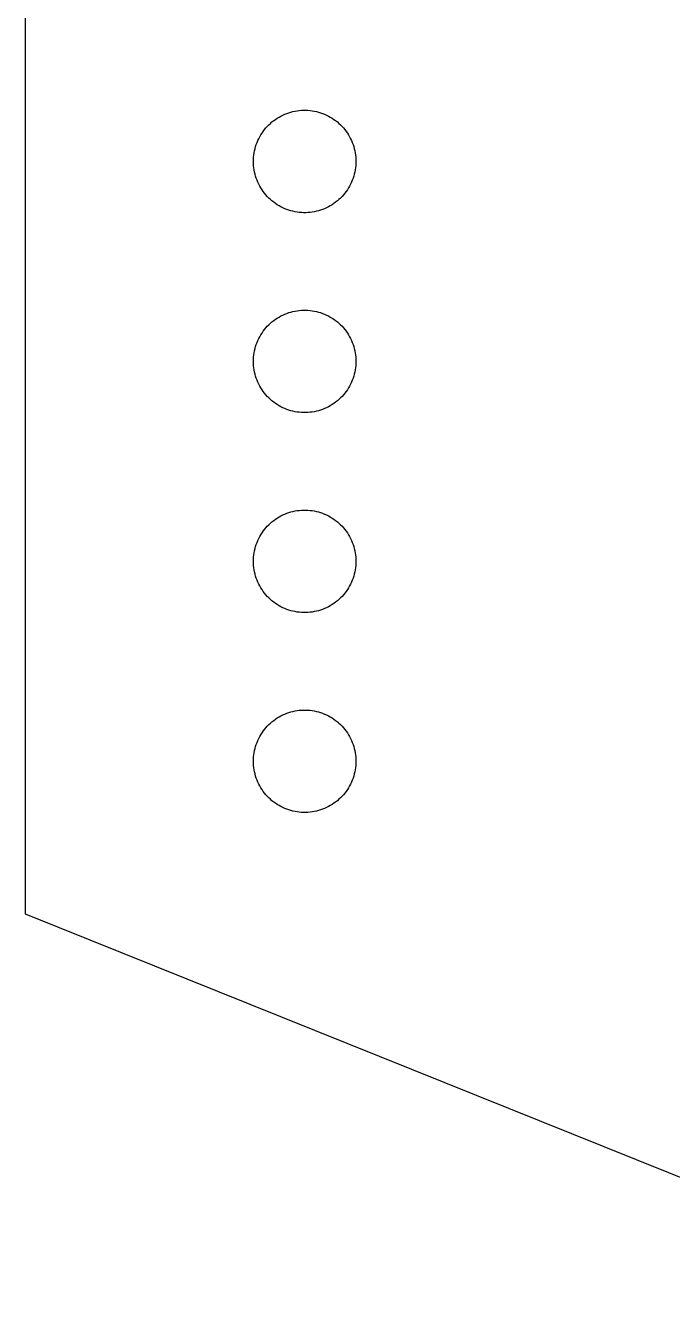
# Model space of a CAD drawing. Header units: metres. Extents: x -207 to 207, y -113 to 113.
# Drawn here: x -207.2 to -181.3, y -53.2 to -2.6 of the extents above; entities that cross this region are included whole.
import ezdxf

# ---------------------------------------------------------------- set-up
doc = ezdxf.new("R2010")
doc.units = ezdxf.units.M

msp = doc.modelspace()

# ---------------------------------------------------------------- linework, layer by layer
for p, q in [((-207.175, 38.1), (-207.175, -38.1)), ((-196.794, -6.11009), (-196.714, -6.07831)), ((-196.714, -6.07831), (-196.633, -6.05002)), ((-196.633, -6.05002), (-196.551, -6.02521)), ((-196.551, -6.02521), (-196.468, -6.0039)), ((-196.468, -6.0039), (-196.384, -5.98607)), ((-196.384, -5.98607), (-196.299, -5.97173)), ((-196.299, -5.97173), (-196.214, -5.96088)), ((-196.214, -5.96088), (-196.129, -5.9539)), ((-196.129, -5.9539), (-196.043, -5.95041)), ((-196.043, -5.95041), (-195.957, -5.95041)), ((-195.957, -5.95041), (-195.871, -5.9539)), ((-195.871, -5.9539), (-195.786, -5.96088)), ((-195.786, -5.96088), (-195.7, -5.97173)), ((-195.7, -5.97173), (-195.616, -5.98607)), ((-195.616, -5.98607), (-195.532, -6.0039)), ((-195.532, -6.0039), (-195.449, -6.02521)), ((-195.449, -6.02521), (-195.366, -6.05002)), ((-195.366, -6.05002), (-195.285, -6.07831)), ((-195.285, -6.07831), (-195.206, -6.11009)), ((-197.494, -6.5965), (-197.434, -6.53526)), ((-197.434, -6.53526), (-197.372, -6.47635)), ((-197.372, -6.47635), (-197.307, -6.42015)), ((-197.307, -6.42015), (-197.24, -6.36705)), ((-197.24, -6.36705), (-197.17, -6.31628)), ((-197.17, -6.31628), (-197.098, -6.269)), ((-197.098, -6.269), (-197.025, -6.22443)), ((-197.025, -6.22443), (-196.95, -6.18296)), ((-196.95, -6.18296), (-196.873, -6.14497)), ((-196.873, -6.14497), (-196.794, -6.11009)), ((-195.206, -6.11009), (-195.127, -6.14497)), ((-195.127, -6.14497), (-195.05, -6.18296)), ((-195.05, -6.18296), (-194.975, -6.22443)), ((-194.975, -6.22443), (-194.901, -6.269)), ((-194.901, -6.269), (-194.83, -6.31628)), ((-194.83, -6.31628), (-194.761, -6.36705)), ((-194.761, -6.36705), (-194.693, -6.42015)), ((-194.693, -6.42015), (-194.628, -6.47635)), ((-194.628, -6.47635), (-194.566, -6.53526)), ((-194.566, -6.53526), (-194.506, -6.5965)), ((-197.873, -7.16584), (-197.836, -7.08833)), ((-197.836, -7.08833), (-197.796, -7.01236)), ((-197.796, -7.01236), (-197.753, -6.93795)), ((-197.753, -6.93795), (-197.707, -6.86547)), ((-197.707, -6.86547), (-197.658, -6.79493)), ((-197.658, -6.79493), (-197.607, -6.72633)), ((-197.607, -6.72633), (-197.552, -6.66045)), ((-197.552, -6.66045), (-197.494, -6.5965)), ((-194.506, -6.5965), (-194.448, -6.66045)), ((-194.448, -6.66045), (-194.393, -6.72633)), ((-194.393, -6.72633), (-194.341, -6.79493)), ((-194.341, -6.79493), (-194.292, -6.86547)), ((-194.292, -6.86547), (-194.246, -6.93795)), ((-194.246, -6.93795), (-194.204, -7.01236)), ((-194.204, -7.01236), (-194.164, -7.08833)), ((-194.164, -7.08833), (-194.127, -7.16584)), ((-198.021, -7.65806), (-198.005, -7.57357)), ((-198.005, -7.57357), (-197.986, -7.48985)), ((-197.986, -7.48985), (-197.962, -7.4073)), ((-197.962, -7.4073), (-197.936, -7.32552)), ((-197.936, -7.32552), (-197.906, -7.24529)), ((-197.906, -7.24529), (-197.873, -7.16584)), ((-194.127, -7.16584), (-194.094, -7.24529)), ((-194.094, -7.24529), (-194.064, -7.32552)), ((-194.064, -7.32552), (-194.037, -7.4073)), ((-194.037, -7.4073), (-194.014, -7.48985)), ((-194.014, -7.48985), (-193.995, -7.57357)), ((-193.995, -7.57357), (-193.978, -7.65806)), ((-198.05, -7.9999), (-198.048, -7.91386)), ((-198.048, -8.08555), (-198.05, -7.9999)), ((-198.048, -7.91386), (-198.043, -7.8282)), ((-198.043, -8.17121), (-198.048, -8.08555)), ((-198.043, -7.8282), (-198.034, -7.74294)), ((-198.034, -7.74294), (-198.021, -7.65806)), ((-193.978, -7.65806), (-193.966, -7.74294)), ((-193.966, -7.74294), (-193.957, -7.8282)), ((-193.957, -7.8282), (-193.952, -7.91386)), ((-193.952, -8.08555), (-193.957, -8.17121)), ((-193.952, -7.91386), (-193.95, -7.9999)), ((-193.95, -7.9999), (-193.952, -8.08555)), ((-198.034, -8.25686), (-198.043, -8.17121)), ((-198.021, -8.34174), (-198.034, -8.25686)), ((-198.005, -8.42584), (-198.021, -8.34174)), ((-197.986, -8.50956), (-198.005, -8.42584)), ((-197.962, -8.5925), (-197.986, -8.50956)), ((-197.936, -8.67389), (-197.962, -8.5925)), ((-194.037, -8.5925), (-194.064, -8.67389)), ((-194.014, -8.50956), (-194.037, -8.5925)), ((-193.995, -8.42584), (-194.014, -8.50956)), ((-193.978, -8.34174), (-193.995, -8.42584)), ((-193.966, -8.25686), (-193.978, -8.34174)), ((-193.957, -8.17121), (-193.966, -8.25686)), ((-197.906, -8.7545), (-197.936, -8.67389)), ((-197.873, -8.83357), (-197.906, -8.7545)), ((-197.836, -8.91147), (-197.873, -8.83357)), ((-197.796, -8.98744), (-197.836, -8.91147)), ((-197.753, -9.06185), (-197.796, -8.98744)), ((-197.707, -9.13433), (-197.753, -9.06185)), ((-194.246, -9.06185), (-194.292, -9.13433)), ((-194.204, -8.98744), (-194.246, -9.06185)), ((-194.164, -8.91147), (-194.204, -8.98744)), ((-194.127, -8.83357), (-194.164, -8.91147)), ((-194.094, -8.7545), (-194.127, -8.83357)), ((-194.064, -8.67389), (-194.094, -8.7545)), ((-197.658, -9.20486), (-197.707, -9.13433)), ((-197.607, -9.27308), (-197.658, -9.20486)), ((-197.552, -9.33935), (-197.607, -9.27308)), ((-197.494, -9.4033), (-197.552, -9.33935)), ((-197.434, -9.46454), (-197.494, -9.4033)), ((-197.372, -9.52345), (-197.434, -9.46454)), ((-197.307, -9.57926), (-197.372, -9.52345)), ((-197.24, -9.63275), (-197.307, -9.57926)), ((-194.693, -9.57926), (-194.761, -9.63275)), ((-194.628, -9.52345), (-194.693, -9.57926)), ((-194.566, -9.46454), (-194.628, -9.52345)), ((-194.506, -9.4033), (-194.566, -9.46454)), ((-194.448, -9.33935), (-194.506, -9.4033)), ((-194.393, -9.27308), (-194.448, -9.33935)), ((-194.341, -9.20486), (-194.393, -9.27308)), ((-194.292, -9.13433), (-194.341, -9.20486)), ((-197.17, -9.68313), (-197.24, -9.63275)), ((-197.098, -9.7308), (-197.17, -9.68313)), ((-197.025, -9.77498), (-197.098, -9.7308)), ((-196.95, -9.81646), (-197.025, -9.77498)), ((-196.873, -9.85482), (-196.95, -9.81646)), ((-196.794, -9.88971), (-196.873, -9.85482)), ((-196.714, -9.9211), (-196.794, -9.88971)), ((-196.633, -9.94939), (-196.714, -9.9211)), ((-196.551, -9.9742), (-196.633, -9.94939)), ((-196.468, -9.99551), (-196.551, -9.9742)), ((-196.384, -10.0133), (-196.468, -9.99551)), ((-196.299, -10.0277), (-196.384, -10.0133)), ((-196.214, -10.0385), (-196.299, -10.0277)), ((-196.129, -10.0459), (-196.214, -10.0385)), ((-196.043, -10.0494), (-196.129, -10.0459)), ((-195.957, -10.0494), (-196.043, -10.0494)), ((-195.871, -10.0459), (-195.957, -10.0494)), ((-195.786, -10.0385), (-195.871, -10.0459)), ((-195.7, -10.0277), (-195.786, -10.0385)), ((-195.616, -10.0133), (-195.7, -10.0277)), ((-195.532, -9.99551), (-195.616, -10.0133)), ((-195.449, -9.9742), (-195.532, -9.99551)), ((-195.366, -9.94939), (-195.449, -9.9742)), ((-195.285, -9.9211), (-195.366, -9.94939)), ((-195.206, -9.88971), (-195.285, -9.9211)), ((-195.127, -9.85482), (-195.206, -9.88971)), ((-195.05, -9.81646), (-195.127, -9.85482)), ((-194.975, -9.77498), (-195.05, -9.81646)), ((-194.901, -9.7308), (-194.975, -9.77498)), ((-194.83, -9.68313), (-194.901, -9.7308)), ((-194.761, -9.63275), (-194.83, -9.68313)), ((-197.025, -14.2243), (-196.95, -14.1832)), ((-196.95, -14.1832), (-196.873, -14.1449)), ((-196.873, -14.1449), (-196.794, -14.11)), ((-196.794, -14.11), (-196.714, -14.0782)), ((-196.714, -14.0782), (-196.633, -14.0503)), ((-196.633, -14.0503), (-196.551, -14.0255)), ((-196.551, -14.0255), (-196.468, -14.0038)), ((-196.468, -14.0038), (-196.384, -13.986)), ((-196.384, -13.986), (-196.299, -13.9716)), ((-196.299, -13.9716), (-196.214, -13.9612)), ((-196.214, -13.9612), (-196.129, -13.9538)), ((-196.129, -13.9538), (-196.043, -13.9503)), ((-196.043, -13.9503), (-195.957, -13.9503)), ((-195.957, -13.9503), (-195.871, -13.9538)), ((-195.871, -13.9538), (-195.786, -13.9612)), ((-195.786, -13.9612), (-195.7, -13.9716)), ((-195.7, -13.9716), (-195.616, -13.986)), ((-195.616, -13.986), (-195.532, -14.0038)), ((-195.532, -14.0038), (-195.449, -14.0255)), ((-195.449, -14.0255), (-195.366, -14.0503)), ((-195.366, -14.0503), (-195.285, -14.0782)), ((-195.285, -14.0782), (-195.206, -14.11)), ((-195.206, -14.11), (-195.127, -14.1449)), ((-195.127, -14.1449), (-195.05, -14.1832)), ((-195.05, -14.1832), (-194.975, -14.2243)), ((-197.607, -14.7266), (-197.552, -14.6603)), ((-197.552, -14.6603), (-197.494, -14.5964)), ((-197.494, -14.5964), (-197.434, -14.5352)), ((-197.434, -14.5352), (-197.372, -14.4762)), ((-197.372, -14.4762), (-197.307, -14.4204)), ((-197.307, -14.4204), (-197.24, -14.367)), ((-197.24, -14.367), (-197.17, -14.3166)), ((-197.17, -14.3166), (-197.098, -14.2689)), ((-197.098, -14.2689), (-197.025, -14.2243)), ((-194.975, -14.2243), (-194.901, -14.2689)), ((-194.901, -14.2689), (-194.83, -14.3166)), ((-194.83, -14.3166), (-194.761, -14.367)), ((-194.761, -14.367), (-194.693, -14.4204)), ((-194.693, -14.4204), (-194.628, -14.4762)), ((-194.628, -14.4762), (-194.566, -14.5352)), ((-194.566, -14.5352), (-194.506, -14.5964)), ((-194.506, -14.5964), (-194.448, -14.6603)), ((-194.448, -14.6603), (-194.393, -14.7266)), ((-197.906, -15.2452), (-197.873, -15.1661)), ((-197.873, -15.1661), (-197.836, -15.0882)), ((-197.836, -15.0882), (-197.796, -15.0123)), ((-197.796, -15.0123), (-197.753, -14.9378)), ((-197.753, -14.9378), (-197.707, -14.8654)), ((-197.707, -14.8654), (-197.658, -14.7948)), ((-197.658, -14.7948), (-197.607, -14.7266)), ((-194.393, -14.7266), (-194.341, -14.7948)), ((-194.341, -14.7948), (-194.292, -14.8654)), ((-194.292, -14.8654), (-194.246, -14.9378)), ((-194.246, -14.9378), (-194.204, -15.0123)), ((-194.204, -15.0123), (-194.164, -15.0882)), ((-194.164, -15.0882), (-194.127, -15.1661)), ((-194.127, -15.1661), (-194.094, -15.2452)), ((-198.034, -15.7428), (-198.021, -15.658)), ((-198.021, -15.658), (-198.005, -15.5735)), ((-198.005, -15.5735), (-197.986, -15.4901)), ((-197.986, -15.4901), (-197.962, -15.4072)), ((-197.962, -15.4072), (-197.936, -15.3258)), ((-197.936, -15.3258), (-197.906, -15.2452)), ((-194.094, -15.2452), (-194.064, -15.3258)), ((-194.064, -15.3258), (-194.037, -15.4072)), ((-194.037, -15.4072), (-194.014, -15.4901)), ((-194.014, -15.4901), (-193.995, -15.5735)), ((-193.995, -15.5735), (-193.978, -15.658)), ((-193.978, -15.658), (-193.966, -15.7428)), ((-198.05, -15.9998), (-198.048, -15.9141)), ((-198.048, -16.0858), (-198.05, -15.9998)), ((-198.048, -15.9141), (-198.043, -15.8281)), ((-198.043, -16.1715), (-198.048, -16.0858)), ((-198.043, -15.8281), (-198.034, -15.7428)), ((-198.034, -16.2568), (-198.043, -16.1715)), ((-193.966, -15.7428), (-193.957, -15.8281)), ((-193.957, -16.1715), (-193.966, -16.2568)), ((-193.957, -15.8281), (-193.952, -15.9141)), ((-193.952, -16.0858), (-193.957, -16.1715)), ((-193.952, -15.9141), (-193.95, -15.9998)), ((-193.95, -15.9998), (-193.952, -16.0858)), ((-198.021, -16.3416), (-198.034, -16.2568)), ((-198.005, -16.4261), (-198.021, -16.3416)), ((-197.986, -16.5095), (-198.005, -16.4261)), ((-197.962, -16.5924), (-197.986, -16.5095)), ((-197.936, -16.6742), (-197.962, -16.5924)), ((-197.906, -16.7544), (-197.936, -16.6742)), ((-194.064, -16.6742), (-194.094, -16.7544)), ((-194.037, -16.5924), (-194.064, -16.6742)), ((-194.014, -16.5095), (-194.037, -16.5924)), ((-193.995, -16.4261), (-194.014, -16.5095)), ((-193.978, -16.3416), (-193.995, -16.4261)), ((-193.966, -16.2568), (-193.978, -16.3416)), ((-197.873, -16.8335), (-197.906, -16.7544)), ((-197.836, -16.9114), (-197.873, -16.8335)), ((-197.796, -16.9873), (-197.836, -16.9114)), ((-197.753, -17.0617), (-197.796, -16.9873)), ((-197.707, -17.1342), (-197.753, -17.0617)), ((-197.658, -17.2048), (-197.707, -17.1342)), ((-197.607, -17.273), (-197.658, -17.2048)), ((-194.341, -17.2048), (-194.393, -17.273)), ((-194.292, -17.1342), (-194.341, -17.2048)), ((-194.246, -17.0617), (-194.292, -17.1342)), ((-194.204, -16.9873), (-194.246, -17.0617)), ((-194.164, -16.9114), (-194.204, -16.9873)), ((-194.127, -16.8335), (-194.164, -16.9114)), ((-194.094, -16.7544), (-194.127, -16.8335)), ((-197.552, -17.3393), (-197.607, -17.273)), ((-197.494, -17.4032), (-197.552, -17.3393)), ((-197.434, -17.4644), (-197.494, -17.4032)), ((-197.372, -17.5233), (-197.434, -17.4644)), ((-197.307, -17.5795), (-197.372, -17.5233)), ((-197.24, -17.6326), (-197.307, -17.5795)), ((-197.17, -17.683), (-197.24, -17.6326)), ((-197.098, -17.7307), (-197.17, -17.683)), ((-197.025, -17.7753), (-197.098, -17.7307)), ((-194.901, -17.7307), (-194.975, -17.7753)), ((-194.83, -17.683), (-194.901, -17.7307)), ((-194.761, -17.6326), (-194.83, -17.683)), ((-194.693, -17.5795), (-194.761, -17.6326)), ((-194.628, -17.5233), (-194.693, -17.5795)), ((-194.566, -17.4644), (-194.628, -17.5233)), ((-194.506, -17.4032), (-194.566, -17.4644)), ((-194.448, -17.3393), (-194.506, -17.4032)), ((-194.393, -17.273), (-194.448, -17.3393)), ((-196.95, -17.8164), (-197.025, -17.7753)), ((-196.873, -17.8547), (-196.95, -17.8164)), ((-196.794, -17.8896), (-196.873, -17.8547)), ((-196.714, -17.9214), (-196.794, -17.8896)), ((-196.633, -17.9493), (-196.714, -17.9214)), ((-196.551, -17.9745), (-196.633, -17.9493)), ((-196.468, -17.9958), (-196.551, -17.9745)), ((-196.384, -18.0136), (-196.468, -17.9958)), ((-196.299, -18.028), (-196.384, -18.0136)), ((-196.214, -18.0384), (-196.299, -18.028)), ((-196.129, -18.0458), (-196.214, -18.0384)), ((-196.043, -18.0493), (-196.129, -18.0458)), ((-195.957, -18.0493), (-196.043, -18.0493)), ((-195.871, -18.0458), (-195.957, -18.0493)), ((-195.786, -18.0384), (-195.871, -18.0458)), ((-195.7, -18.028), (-195.786, -18.0384)), ((-195.616, -18.0136), (-195.7, -18.028)), ((-195.532, -17.9958), (-195.616, -18.0136)), ((-195.449, -17.9745), (-195.532, -17.9958)), ((-195.366, -17.9493), (-195.449, -17.9745)), ((-195.285, -17.9214), (-195.366, -17.9493)), ((-195.206, -17.8896), (-195.285, -17.9214)), ((-195.127, -17.8547), (-195.206, -17.8896)), ((-195.05, -17.8164), (-195.127, -17.8547)), ((-194.975, -17.7753), (-195.05, -17.8164)), ((-197.17, -22.3165), (-197.098, -22.2688)), ((-197.098, -22.2688), (-197.025, -22.2246)), ((-197.025, -22.2246), (-196.95, -22.1831)), ((-196.95, -22.1831), (-196.873, -22.1448)), ((-196.873, -22.1448), (-196.794, -22.1099)), ((-196.794, -22.1099), (-196.714, -22.0785)), ((-196.714, -22.0785), (-196.633, -22.0502)), ((-196.633, -22.0502), (-196.551, -22.0254)), ((-196.551, -22.0254), (-196.468, -22.0041)), ((-196.468, -22.0041), (-196.384, -21.9863)), ((-196.384, -21.9863), (-196.299, -21.9719)), ((-196.299, -21.9719), (-196.214, -21.9611)), ((-196.214, -21.9611), (-196.129, -21.9537)), ((-196.129, -21.9537), (-196.043, -21.9502)), ((-196.043, -21.9502), (-195.957, -21.9502)), ((-195.957, -21.9502), (-195.871, -21.9537)), ((-195.871, -21.9537), (-195.786, -21.9611)), ((-195.786, -21.9611), (-195.7, -21.9719)), ((-195.7, -21.9719), (-195.616, -21.9863)), ((-195.616, -21.9863), (-195.532, -22.0041)), ((-195.532, -22.0041), (-195.449, -22.0254)), ((-195.449, -22.0254), (-195.366, -22.0502)), ((-195.366, -22.0502), (-195.285, -22.0785)), ((-195.285, -22.0785), (-195.206, -22.1099)), ((-195.206, -22.1099), (-195.127, -22.1448)), ((-195.127, -22.1448), (-195.05, -22.1831)), ((-195.05, -22.1831), (-194.975, -22.2246)), ((-194.975, -22.2246), (-194.901, -22.2688)), ((-194.901, -22.2688), (-194.83, -22.3165)), ((-197.707, -22.8653), (-197.658, -22.7947)), ((-197.658, -22.7947), (-197.607, -22.7265)), ((-197.607, -22.7265), (-197.552, -22.6602)), ((-197.552, -22.6602), (-197.494, -22.5963)), ((-197.494, -22.5963), (-197.434, -22.5351)), ((-197.434, -22.5351), (-197.372, -22.4765)), ((-197.372, -22.4765), (-197.307, -22.4203)), ((-197.307, -22.4203), (-197.24, -22.3669)), ((-197.24, -22.3669), (-197.17, -22.3165)), ((-194.83, -22.3165), (-194.761, -22.3669)), ((-194.761, -22.3669), (-194.693, -22.4203)), ((-194.693, -22.4203), (-194.628, -22.4765)), ((-194.628, -22.4765), (-194.566, -22.5351)), ((-194.566, -22.5351), (-194.506, -22.5963)), ((-194.506, -22.5963), (-194.448, -22.6602)), ((-194.448, -22.6602), (-194.393, -22.7265)), ((-194.393, -22.7265), (-194.341, -22.7947)), ((-194.341, -22.7947), (-194.292, -22.8653)), ((-197.936, -23.3257), (-197.906, -23.2451)), ((-197.906, -23.2451), (-197.873, -23.166)), ((-197.873, -23.166), (-197.836, -23.0881)), ((-197.836, -23.0881), (-197.796, -23.0122)), ((-197.796, -23.0122), (-197.753, -22.9377)), ((-197.753, -22.9377), (-197.707, -22.8653)), ((-194.292, -22.8653), (-194.246, -22.9377)), ((-194.246, -22.9377), (-194.204, -23.0122)), ((-194.204, -23.0122), (-194.164, -23.0881)), ((-194.164, -23.0881), (-194.127, -23.166)), ((-194.127, -23.166), (-194.094, -23.2451)), ((-194.094, -23.2451), (-194.064, -23.3257)), ((-198.043, -23.8284), (-198.034, -23.7427)), ((-198.034, -23.7427), (-198.021, -23.6579)), ((-198.021, -23.6579), (-198.005, -23.5738)), ((-198.005, -23.5738), (-197.986, -23.49)), ((-197.986, -23.49), (-197.962, -23.4071)), ((-197.962, -23.4071), (-197.936, -23.3257)), ((-194.064, -23.3257), (-194.037, -23.4071)), ((-194.037, -23.4071), (-194.014, -23.49)), ((-194.014, -23.49), (-193.995, -23.5738)), ((-193.995, -23.5738), (-193.978, -23.6579)), ((-193.978, -23.6579), (-193.966, -23.7427)), ((-193.966, -23.7427), (-193.957, -23.8284)), ((-198.05, -23.9997), (-198.048, -23.914)), ((-198.048, -24.0857), (-198.05, -23.9997)), ((-198.048, -23.914), (-198.043, -23.8284)), ((-198.043, -24.1714), (-198.048, -24.0857)), ((-198.034, -24.2567), (-198.043, -24.1714)), ((-198.021, -24.3415), (-198.034, -24.2567)), ((-193.966, -24.2567), (-193.978, -24.3415)), ((-193.957, -24.1714), (-193.966, -24.2567)), ((-193.957, -23.8284), (-193.952, -23.914)), ((-193.952, -24.0857), (-193.957, -24.1714)), ((-193.952, -23.914), (-193.95, -23.9997)), ((-193.95, -23.9997), (-193.952, -24.0857)), ((-198.005, -24.426), (-198.021, -24.3415)), ((-197.986, -24.5097), (-198.005, -24.426)), ((-197.962, -24.5923), (-197.986, -24.5097)), ((-197.936, -24.6741), (-197.962, -24.5923)), ((-197.906, -24.7543), (-197.936, -24.6741)), ((-197.873, -24.8338), (-197.906, -24.7543)), ((-194.094, -24.7543), (-194.127, -24.8338)), ((-194.064, -24.6741), (-194.094, -24.7543)), ((-194.037, -24.5923), (-194.064, -24.6741)), ((-194.014, -24.5097), (-194.037, -24.5923)), ((-193.995, -24.426), (-194.014, -24.5097)), ((-193.978, -24.3415), (-193.995, -24.426)), ((-197.836, -24.9113), (-197.873, -24.8338)), ((-197.796, -24.9872), (-197.836, -24.9113)), ((-197.753, -25.0616), (-197.796, -24.9872)), ((-197.707, -25.1341), (-197.753, -25.0616)), ((-197.658, -25.2047), (-197.707, -25.1341)), ((-197.607, -25.2733), (-197.658, -25.2047)), ((-197.552, -25.3392), (-197.607, -25.2733)), ((-194.393, -25.2733), (-194.448, -25.3392)), ((-194.341, -25.2047), (-194.393, -25.2733)), ((-194.292, -25.1341), (-194.341, -25.2047)), ((-194.246, -25.0616), (-194.292, -25.1341)), ((-194.204, -24.9872), (-194.246, -25.0616)), ((-194.164, -24.9113), (-194.204, -24.9872)), ((-194.127, -24.8338), (-194.164, -24.9113)), ((-197.494, -25.4031), (-197.552, -25.3392)), ((-197.434, -25.4643), (-197.494, -25.4031)), ((-197.372, -25.5232), (-197.434, -25.4643)), ((-197.307, -25.5794), (-197.372, -25.5232)), ((-197.24, -25.6325), (-197.307, -25.5794)), ((-197.17, -25.6833), (-197.24, -25.6325)), ((-197.098, -25.7306), (-197.17, -25.6833)), ((-197.025, -25.7752), (-197.098, -25.7306)), ((-196.95, -25.8166), (-197.025, -25.7752)), ((-196.873, -25.8546), (-196.95, -25.8166)), ((-195.05, -25.8166), (-195.127, -25.8546)), ((-194.975, -25.7752), (-195.05, -25.8166)), ((-194.901, -25.7306), (-194.975, -25.7752)), ((-194.83, -25.6833), (-194.901, -25.7306)), ((-194.761, -25.6325), (-194.83, -25.6833)), ((-194.693, -25.5794), (-194.761, -25.6325)), ((-194.628, -25.5232), (-194.693, -25.5794)), ((-194.566, -25.4643), (-194.628, -25.5232)), ((-194.506, -25.4031), (-194.566, -25.4643)), ((-194.448, -25.3392), (-194.506, -25.4031)), ((-196.794, -25.8895), (-196.873, -25.8546)), ((-196.714, -25.9213), (-196.794, -25.8895)), ((-196.633, -25.9496), (-196.714, -25.9213)), ((-196.551, -25.9744), (-196.633, -25.9496)), ((-196.468, -25.9957), (-196.551, -25.9744)), ((-196.384, -26.0135), (-196.468, -25.9957)), ((-196.299, -26.0279), (-196.384, -26.0135)), ((-196.214, -26.0387), (-196.299, -26.0279)), ((-196.129, -26.0457), (-196.214, -26.0387)), ((-196.043, -26.0492), (-196.129, -26.0457)), ((-195.957, -26.0492), (-196.043, -26.0492)), ((-195.871, -26.0457), (-195.957, -26.0492)), ((-195.786, -26.0387), (-195.871, -26.0457)), ((-195.7, -26.0279), (-195.786, -26.0387)), ((-195.616, -26.0135), (-195.7, -26.0279)), ((-195.532, -25.9957), (-195.616, -26.0135)), ((-195.449, -25.9744), (-195.532, -25.9957)), ((-195.366, -25.9496), (-195.449, -25.9744)), ((-195.285, -25.9213), (-195.366, -25.9496)), ((-195.206, -25.8895), (-195.285, -25.9213)), ((-195.127, -25.8546), (-195.206, -25.8895)), ((-197.307, -30.4202), (-197.24, -30.3668)), ((-197.24, -30.3668), (-197.17, -30.3164)), ((-197.17, -30.3164), (-197.098, -30.2691)), ((-197.098, -30.2691), (-197.025, -30.2245)), ((-197.025, -30.2245), (-196.95, -30.183)), ((-196.95, -30.183), (-196.873, -30.1451)), ((-196.873, -30.1451), (-196.794, -30.1098)), ((-196.794, -30.1098), (-196.714, -30.0784)), ((-196.714, -30.0784), (-196.633, -30.0501)), ((-196.633, -30.0501), (-196.551, -30.0253)), ((-196.551, -30.0253), (-196.468, -30.004)), ((-196.468, -30.004), (-196.384, -29.9862)), ((-196.384, -29.9862), (-196.299, -29.9718)), ((-196.299, -29.9718), (-196.214, -29.961)), ((-196.214, -29.961), (-196.129, -29.954)), ((-196.129, -29.954), (-196.043, -29.9501)), ((-196.043, -29.9501), (-195.957, -29.9501)), ((-195.957, -29.9501), (-195.871, -29.954)), ((-195.871, -29.954), (-195.786, -29.961)), ((-195.786, -29.961), (-195.7, -29.9718)), ((-195.7, -29.9718), (-195.616, -29.9862)), ((-195.616, -29.9862), (-195.532, -30.004)), ((-195.532, -30.004), (-195.449, -30.0253)), ((-195.449, -30.0253), (-195.366, -30.0501)), ((-195.366, -30.0501), (-195.285, -30.0784)), ((-195.285, -30.0784), (-195.206, -30.1098)), ((-195.206, -30.1098), (-195.127, -30.1451)), ((-195.127, -30.1451), (-195.05, -30.183)), ((-195.05, -30.183), (-194.975, -30.2245)), ((-194.975, -30.2245), (-194.901, -30.2691)), ((-194.901, -30.2691), (-194.83, -30.3164)), ((-194.83, -30.3164), (-194.761, -30.3668)), ((-194.761, -30.3668), (-194.693, -30.4202)), ((-197.753, -30.938), (-197.707, -30.8652)), ((-197.707, -30.8652), (-197.658, -30.795)), ((-197.658, -30.795), (-197.607, -30.7264)), ((-197.607, -30.7264), (-197.552, -30.6601)), ((-197.552, -30.6601), (-197.494, -30.5966)), ((-197.494, -30.5966), (-197.434, -30.535)), ((-197.434, -30.535), (-197.372, -30.4764)), ((-197.372, -30.4764), (-197.307, -30.4202)), ((-194.693, -30.4202), (-194.628, -30.4764)), ((-194.628, -30.4764), (-194.566, -30.535)), ((-194.566, -30.535), (-194.506, -30.5966)), ((-194.506, -30.5966), (-194.448, -30.6601)), ((-194.448, -30.6601), (-194.393, -30.7264)), ((-194.393, -30.7264), (-194.341, -30.795)), ((-194.341, -30.795), (-194.292, -30.8652)), ((-194.292, -30.8652), (-194.246, -30.938)), ((-197.986, -31.4899), (-197.962, -31.4074)), ((-197.962, -31.4074), (-197.936, -31.3256)), ((-197.936, -31.3256), (-197.906, -31.245)), ((-197.906, -31.245), (-197.873, -31.1659)), ((-197.873, -31.1659), (-197.836, -31.0884)), ((-197.836, -31.0884), (-197.796, -31.0121)), ((-197.796, -31.0121), (-197.753, -30.938)), ((-194.246, -30.938), (-194.204, -31.0121)), ((-194.204, -31.0121), (-194.164, -31.0884)), ((-194.164, -31.0884), (-194.127, -31.1659)), ((-194.127, -31.1659), (-194.094, -31.245)), ((-194.094, -31.245), (-194.064, -31.3256)), ((-194.064, -31.3256), (-194.037, -31.4074)), ((-194.037, -31.4074), (-194.014, -31.4899)), ((-198.05, -32), (-198.048, -31.9139)), ((-198.048, -31.9139), (-198.043, -31.8283)), ((-198.043, -31.8283), (-198.034, -31.743)), ((-198.034, -31.743), (-198.021, -31.6578)), ((-198.021, -31.6578), (-198.005, -31.5737)), ((-198.005, -31.5737), (-197.986, -31.4899)), ((-194.014, -31.4899), (-193.995, -31.5737)), ((-193.995, -31.5737), (-193.978, -31.6578)), ((-193.978, -31.6578), (-193.966, -31.743)), ((-193.966, -31.743), (-193.957, -31.8283)), ((-193.957, -31.8283), (-193.952, -31.9139)), ((-193.952, -31.9139), (-193.95, -32)), ((-198.048, -32.0856), (-198.05, -32)), ((-198.043, -32.1713), (-198.048, -32.0856)), ((-198.034, -32.2566), (-198.043, -32.1713)), ((-198.021, -32.3418), (-198.034, -32.2566)), ((-198.005, -32.4259), (-198.021, -32.3418)), ((-197.986, -32.5096), (-198.005, -32.4259)), ((-193.995, -32.4259), (-194.014, -32.5096)), ((-193.978, -32.3418), (-193.995, -32.4259)), ((-193.966, -32.2566), (-193.978, -32.3418)), ((-193.957, -32.1713), (-193.966, -32.2566)), ((-193.952, -32.0856), (-193.957, -32.1713)), ((-193.95, -32), (-193.952, -32.0856)), ((-197.962, -32.5922), (-197.986, -32.5096)), ((-197.936, -32.674), (-197.962, -32.5922)), ((-197.906, -32.7546), (-197.936, -32.674)), ((-197.873, -32.8337), (-197.906, -32.7546)), ((-197.836, -32.9112), (-197.873, -32.8337)), ((-197.796, -32.9875), (-197.836, -32.9112)), ((-194.164, -32.9112), (-194.204, -32.9875)), ((-194.127, -32.8337), (-194.164, -32.9112)), ((-194.094, -32.7546), (-194.127, -32.8337)), ((-194.064, -32.674), (-194.094, -32.7546)), ((-194.037, -32.5922), (-194.064, -32.674)), ((-194.014, -32.5096), (-194.037, -32.5922)), ((-197.753, -33.0619), (-197.796, -32.9875)), ((-197.707, -33.1344), (-197.753, -33.0619)), ((-197.658, -33.2049), (-197.707, -33.1344)), ((-197.607, -33.2732), (-197.658, -33.2049)), ((-197.552, -33.3394), (-197.607, -33.2732)), ((-197.494, -33.403), (-197.552, -33.3394)), ((-197.434, -33.4646), (-197.494, -33.403)), ((-194.506, -33.403), (-194.566, -33.4646)), ((-194.448, -33.3394), (-194.506, -33.403)), ((-194.393, -33.2732), (-194.448, -33.3394)), ((-194.341, -33.2049), (-194.393, -33.2732)), ((-194.292, -33.1344), (-194.341, -33.2049)), ((-194.246, -33.0619), (-194.292, -33.1344)), ((-194.204, -32.9875), (-194.246, -33.0619)), ((-197.372, -33.5231), (-197.434, -33.4646)), ((-197.307, -33.5793), (-197.372, -33.5231)), ((-197.24, -33.6328), (-197.307, -33.5793)), ((-197.17, -33.6832), (-197.24, -33.6328)), ((-197.098, -33.7305), (-197.17, -33.6832)), ((-197.025, -33.7751), (-197.098, -33.7305)), ((-196.95, -33.8165), (-197.025, -33.7751)), ((-196.873, -33.8545), (-196.95, -33.8165)), ((-196.794, -33.8898), (-196.873, -33.8545)), ((-196.714, -33.9212), (-196.794, -33.8898)), ((-196.633, -33.9495), (-196.714, -33.9212)), ((-195.285, -33.9212), (-195.366, -33.9495)), ((-195.206, -33.8898), (-195.285, -33.9212)), ((-195.127, -33.8545), (-195.206, -33.8898)), ((-195.05, -33.8165), (-195.127, -33.8545)), ((-194.975, -33.7751), (-195.05, -33.8165)), ((-194.901, -33.7305), (-194.975, -33.7751)), ((-194.83, -33.6832), (-194.901, -33.7305)), ((-194.761, -33.6328), (-194.83, -33.6832)), ((-194.693, -33.5793), (-194.761, -33.6328)), ((-194.628, -33.5231), (-194.693, -33.5793)), ((-194.566, -33.4646), (-194.628, -33.5231)), ((-196.551, -33.9743), (-196.633, -33.9495)), ((-196.468, -33.9956), (-196.551, -33.9743)), ((-196.384, -34.0134), (-196.468, -33.9956)), ((-196.299, -34.0278), (-196.384, -34.0134)), ((-196.214, -34.0386), (-196.299, -34.0278)), ((-196.129, -34.0456), (-196.214, -34.0386)), ((-196.043, -34.0495), (-196.129, -34.0456)), ((-195.957, -34.0495), (-196.043, -34.0495)), ((-195.871, -34.0456), (-195.957, -34.0495)), ((-195.786, -34.0386), (-195.871, -34.0456)), ((-195.7, -34.0278), (-195.786, -34.0386)), ((-195.616, -34.0134), (-195.7, -34.0278)), ((-195.532, -33.9956), (-195.616, -34.0134)), ((-195.449, -33.9743), (-195.532, -33.9956)), ((-195.366, -33.9495), (-195.449, -33.9743)), ((-207.175, -38.1), (-43.6729, -103.894))]:
    msp.add_line(p, q)

doc.saveas('drawing.dxf')
